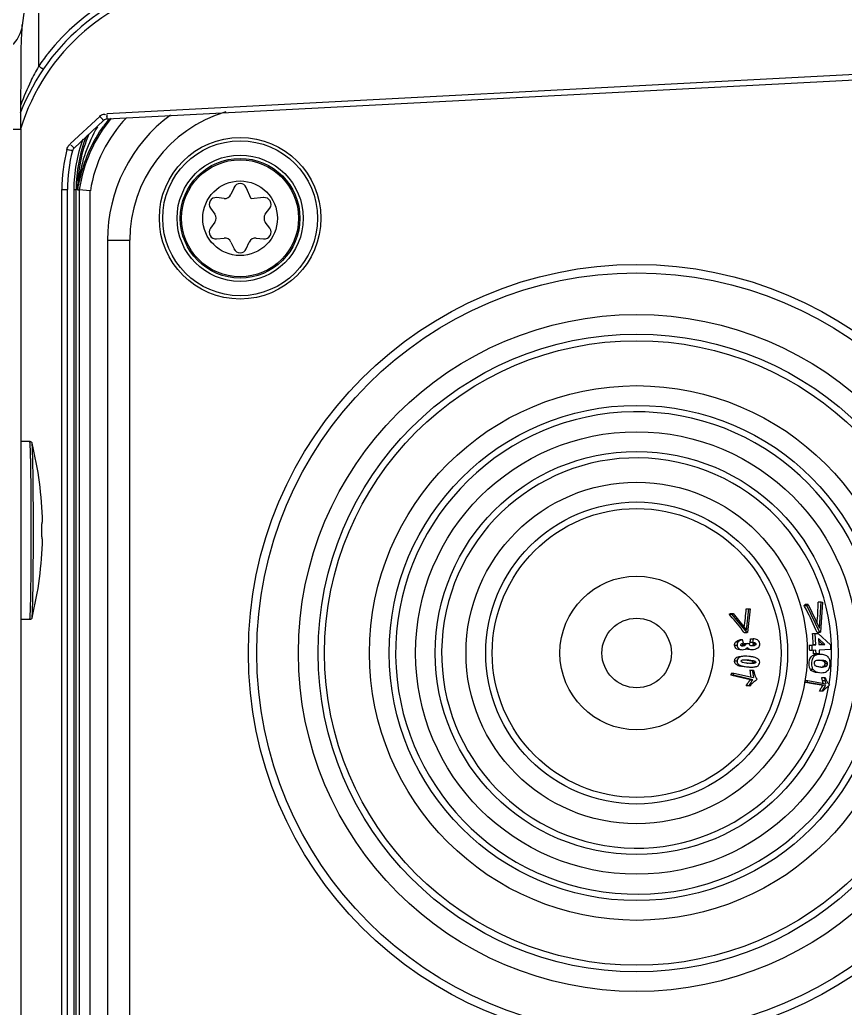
# Model space of a CAD drawing. Header units: millimetres. Extents: x 10297564 to 11610295, y -9287743 to -8409454.
# Drawn here: x 10500846 to 10502333, y -9076903 to -9075123 of the extents above; entities that cross this region are included whole.
import ezdxf

# ---------------------------------------------------------------- set-up
doc = ezdxf.new("R2010")
doc.units = ezdxf.units.MM
doc.header["$LTSCALE"] = 100
doc.layers.add('-0', color=7, linetype='Continuous')

# ---------------------------------------------------------------- blocks, each defined once
blk = doc.blocks.new('인버터 외형도')
at = {"layer": '-0', "linetype": 'Continuous'}
for p, q in [((98805.1, 54738.2), (98805.1, 55339.1)), ((98787.8, 54834), (98782.7, 54793.2)), ((98896.9, 54674.3), (99997, 54732)), ((98897.5, 54666.8), (99997.5, 54724.5)), ((98847.6, 54633.1), (98887.5, 54670.3)), ((98852.8, 54627.6), (98892.7, 54664.8)), ((98329.9, 54652.9), (98780.8, 54652.9)), ((98780.8, 54652.9), (98780.8, 52335.9)), ((98836.2, 54571.5), (98843.9, 54571.5)), ((98836.2, 52823.7), (98836.2, 54571.5)), ((98843.9, 52823.7), (98843.9, 54571.5)), ((98852.6, 54571.5), (98855.6, 54571.5)), ((98852.6, 54571.5), (98852.6, 52823.7)), ((98857.6, 54571.6), (98855.6, 54571.6)), ((98855.6, 52823.6), (98855.6, 54571.6)), ((98857.6, 54571.5), (98857.6, 54571.7)), ((98857.6, 54571.2), (98857.6, 54571.5)), ((98857.6, 54571.2), (98859.7, 54571.2)), ((98859.7, 54571.2), (98859.7, 52824)), ((98874.7, 54570), (98859.7, 54571.1)), ((98874.7, 52825.2), (98874.7, 54570)), ((99068.9, 54574.3), (99064.7, 54564.9)), ((99092.2, 54558.9), (99085.4, 54574.3)), ((99055.5, 54559.6), (99045.4, 54560.7)), ((99108.9, 54560.7), (99092.2, 54558.9)), ((99037.1, 54546.4), (99043.1, 54538.1)), ((99111.1, 54538.1), (99117.2, 54546.4)), ((99043.1, 54527.5), (99037.1, 54519.2)), ((99117.2, 54519.2), (99111.1, 54527.5)), ((98897.9, 54503.1), (98928, 54503.1)), ((98897.9, 54503.1), (98897.9, 52892)), ((98928, 52892), (98928, 54503.1)), ((99045.4, 54504.9), (99055.5, 54506)), ((99064.7, 54500.7), (99068.9, 54491.3)), ((99085.4, 54491.3), (99089.5, 54500.7)), ((99098.8, 54506), (99108.9, 54504.9)), ((98780.8, 54231.8), (98792.9, 54231.8)), ((98810.2, 54122.7), (98809.8, 54122.7)), ((98809.8, 54100.1), (98810.2, 54100.1)), ((99760.7, 54005.5), (99766.2, 54005.5)), ((99761.3, 53976.8), (99764.5, 54005.5)), ((99766.2, 54005.5), (99762.7, 53973.6)), ((99838.9, 54010.2), (99840.5, 54011.3)), ((99838.9, 54010.2), (99842.7, 54010.2)), ((99844.4, 54011.3), (99840.5, 54011.3)), ((99842.7, 54010.2), (99844.4, 54011.3)), ((99860.4, 53973.7), (99842.7, 54010.2)), ((99844.4, 54011.3), (99859.7, 53979.3)), ((99858.2, 54014.8), (99862, 54014.8)), ((99859.7, 53979.3), (99862, 54014.8)), ((99864, 54014.4), (99861.3, 53973.9)), ((99862, 54014.8), (99864, 54014.4)), ((98792.9, 53991), (98780.8, 53991)), ((99737.8, 53998.3), (99739.4, 53999.2)), ((99737.8, 53998.3), (99741.6, 53998.3)), ((99739.4, 53999.2), (99743.2, 53999.2)), ((99741.6, 53998.3), (99743.2, 53999.2)), ((99761.9, 53973.4), (99741.6, 53998.3)), ((99743.2, 53999.2), (99761.3, 53976.8)), ((99758.2, 53973.4), (99757.7, 53974)), ((99758.2, 53973.4), (99761.9, 53973.4)), ((99762.7, 53973.6), (99761.9, 53973.4)), ((99766.8, 53965.1), (99770.2, 53965.1)), ((99770.2, 53965.1), (99769.5, 53960.2)), ((99850.3, 53972.2), (99853.9, 53972.2)), ((99853.9, 53972.2), (99858.1, 53972.4)), ((99854.7, 53956.9), (99853.9, 53972.2)), ((99860.4, 53973.7), (99856.5, 53973.7)), ((99858.1, 53972.4), (99874.5, 53957)), ((99858.4, 53965.7), (99858.9, 53957.2)), ((99867.1, 53957.6), (99858.4, 53965.7)), ((99861.3, 53973.9), (99860.4, 53973.7)), ((99745.1, 53956.3), (99748.4, 53956.3)), ((99746.7, 53961), (99750.1, 53961)), ((99755.6, 53963.6), (99752.2, 53963.6)), ((99755.5, 53956.1), (99758.9, 53956.1)), ((99757.3, 53959.2), (99755.6, 53963.6)), ((99756.2, 53958.3), (99758.2, 53958.6)), ((99756.2, 53958.3), (99759.6, 53958.3)), ((99756.4, 53957.7), (99759.7, 53957.7)), ((99756.4, 53957.3), (99756.4, 53957.7)), ((99758.2, 53958.6), (99760.2, 53958.8)), ((99759.6, 53958.3), (99765.6, 53959)), ((99760.2, 53958.8), (99762.2, 53959)), ((99765.6, 53959), (99765.2, 53959)), ((99769.5, 53960.2), (99766.2, 53960.2)), ((99766.7, 53960.1), (99766.2, 53960.2)), ((99769.6, 53959.6), (99772.9, 53959.6)), ((99770, 53959.3), (99769.6, 53959.6)), ((99770.6, 53958.1), (99774, 53958.1)), ((99846.3, 53956.7), (99851.3, 53956.9)), ((99846.3, 53956.7), (99849.7, 53956.7)), ((99849.7, 53956.7), (99854.7, 53956.9)), ((99850, 53949.3), (99849.7, 53956.7)), ((99851.3, 53956.9), (99851.2, 53958.4)), ((99854.7, 53956.9), (99851.3, 53956.9)), ((99858.9, 53957.2), (99867.1, 53957.6)), ((99874.8, 53950.6), (99859.3, 53949.8)), ((99874.5, 53957), (99874.8, 53950.6)), ((99850, 53949.3), (99846.6, 53949.3)), ((99855, 53949.6), (99850, 53949.3)), ((99855.3, 53944.9), (99851.7, 53944.9)), ((99855.3, 53944.9), (99855, 53949.6)), ((99859.5, 53945.1), (99855.3, 53944.9)), ((99859.3, 53949.8), (99859.5, 53945.1)), ((99862.4, 53944), (99860.8, 53944)), ((99745.1, 53935.3), (99748.4, 53935.3)), ((99749.7, 53929.1), (99753.1, 53929.1)), ((99770.3, 53933.4), (99773.7, 53933.4)), ((99868, 53935.2), (99864.6, 53935.2)), ((99866.2, 53928.8), (99869.6, 53928.8)), ((99869.9, 53933.5), (99866.5, 53933.5)), ((99870.3, 53931.1), (99866.9, 53931.1)), ((99743.7, 53915.8), (99740.3, 53915.8)), ((99743.5, 53915.1), (99740.3, 53915.8)), ((99741, 53918.8), (99740.6, 53917.2)), ((99741, 53918.8), (99744.3, 53918.8)), ((99749, 53913.8), (99743.5, 53915.1)), ((99743.7, 53915.8), (99744.3, 53918.8)), ((99769.8, 53909.9), (99743.7, 53915.8)), ((99744.3, 53918.8), (99770.5, 53912.9)), ((99766.4, 53909.9), (99749, 53913.8)), ((99765.8, 53922.9), (99769.4, 53922.9)), ((99769.4, 53922.9), (99770.6, 53922.6)), ((99775.1, 53911.1), (99774.8, 53909.7)), ((99851.1, 53923.6), (99847.7, 53923.6)), ((99863, 53912.8), (99866.5, 53912.8)), ((99866.5, 53912.8), (99867.7, 53912.6)), ((99764.5, 53901.4), (99760.9, 53901.4)), ((99765.7, 53901.1), (99764.5, 53901.4)), ((99766.4, 53909.9), (99769.8, 53909.9)), ((99843.5, 53906), (99840.1, 53906)), ((99840.6, 53908.6), (99843.9, 53908.6)), ((99848.3, 53904.7), (99843.4, 53905.5)), ((99843.5, 53906), (99843.9, 53908.6)), ((99867.9, 53901.9), (99843.5, 53906)), ((99843.9, 53908.6), (99868.4, 53904.4)), ((99864.6, 53901.9), (99848.3, 53904.7)), ((99867.2, 53908.4), (99863.8, 53908.4)), ((99873.1, 53903), (99872.9, 53901.9)), ((99863.3, 53894.6), (99859.9, 53894.6)), ((99864.6, 53894.4), (99863.3, 53894.6))]:
    blk.add_line(p, q, dxfattribs=at)
for points in [[(99755.5, 53956.1), (99755.8, 53956.4), (99756.1, 53956.7), (99756.3, 53957), (99756.4, 53957.3)], [(99756.4, 53957.7), (99756.4, 53957.9), (99756.3, 53958.1), (99756.2, 53958.3)], [(99770.6, 53958.1), (99770.5, 53958.6), (99770.3, 53959), (99770, 53959.3)], [(99740.3, 53915.8), (99740.4, 53916.2), (99740.5, 53916.7), (99740.6, 53917.2)], [(99840.1, 53906), (99840.2, 53906.5), (99840.2, 53906.9), (99840.4, 53907.7)], [(99840.4, 53907.7), (99840.5, 53908.2), (99840.6, 53908.6)]]:
    blk.add_lwpolyline(points, dxfattribs=at)
for centre, radius in [((99077.1, 54532.8), 109.1), ((99077.1, 54532.8), 104.6), ((99077.1, 54532.8), 85.2), ((99077.1, 54532.8), 80.8), ((99077.1, 54532.8), 79), ((99077.1, 54532.8), 50.4), ((99612.8, 53945.9), 524.5), ((99612.8, 53945.9), 513.2), ((99612.8, 53945.9), 457), ((99612.8, 53945.9), 430.4), ((99612.8, 53945.9), 421.6), ((99612.8, 53945.9), 360.9), ((99612.8, 53945.9), 334.3), ((99612.8, 53945.9), 298.7), ((99612.8, 53945.9), 272.1), ((99612.8, 53945.9), 230.5), ((99612.8, 53945.9), 203.9), ((99612.8, 53945.9), 195.1), ((99612.8, 53945.9), 103.7), ((99612.8, 53945.9), 46.9)]:
    blk.add_circle(centre, radius, dxfattribs=at)
for centre, radius, start, end in [((99050.2, 54571.5), 296.5, 98, 141.6841), ((99050, 54571.5), 288.9, 98, 159.1176), ((99049.9, 54571.5), 281.4, 98.0003, 163.1779), ((99050.3, 54571.4), 296.6, 141.685, 145.7895), ((99067.1, 54585.5), 303.3, 149.77, 149.9121), ((99071.6, 54583), 308.4, 149.9229, 154.0702), ((99081.7, 54578.1), 319.6, 154.0835, 160.2743), ((99060.9, 54679.1), 164, 182.1922, 182.9745), ((99108.6, 54503.1), 210.7, 126.6287, 180), ((99108.6, 54503.1), 180.6, 106.3709, 180), ((99055.7, 54541.6), 198.2, 140.4169, 171.4351), ((99055.7, 54541.6), 183.1, 136.1552, 171.0897), ((99056.7, 54540.7), 201.1, 141.6144, 144.7591), ((98897.9, 54659.3), 7.52, 93, 133), ((99056.3, 54541), 200.6, 141.1055, 141.6134), ((99050, 54571.5), 192.5, 157.104, 179.9441), ((99055.7, 54555.6), 198.7, 149.602, 171.6527), ((99012.4, 54781.4), 221.7, 222.3959, 222.974), ((99050, 54571.5), 197.5, 159.796, 180), ((99050, 54571.5), 194.5, 158.2048, 180), ((99050.1, 54571.5), 213.9, 165.3083, 180.0032), ((99050, 54571.5), 206.2, 165.2433, 180), ((98857.9, 54622.1), 7.52, 133, 165.2433), ((99067.1, 54537.2), 212.2, 165.2088, 167.211), ((99237.5, 54528.4), 382.5, 171.5732, 171.721), ((99069.3, 54536.7), 214.4, 167.2068, 167.4404), ((99077.1, 54570.6), 9.03, 23.794, 156.206), ((99056.5, 54568.5), 9.03, 263.794, 336.206), ((99044.4, 54551.7), 9.03, 83.794, 216.206), ((99109.9, 54551.7), 9.03, 323.794, 96.206), ((99035.8, 54532.8), 9.03, 323.794, 36.206), ((99118.4, 54532.8), 9.03, 143.794, 216.206), ((99044.4, 54513.9), 9.03, 143.794, 276.206), ((99109.9, 54513.9), 9.03, 263.794, 36.206), ((99056.5, 54497), 9.03, 23.794, 96.206), ((99097.8, 54497), 9.03, 83.794, 156.206), ((99077.1, 54495), 9.03, 203.794, 336.206), ((99612.8, 53945.9), 325.6, 3.7449, 351.9141), ((98319.8, 54111.2), 490.6, 1.3406, 13.9193), ((99612.8, 53945.9), 263.4, 350.7491, 350.4032), ((91925.9, 54111.5), 6869.1, 359.90485, 0.09357), ((92060.2, 54111.5), 6737.7, 359.90302, 0.09541), ((98319.8, 54111.6), 490.6, 346.0791, 358.6578), ((99409.3, 53779.5), 487.6, 28.0578, 28.2376), ((99396.8, 53773), 501.7, 24.019, 28.0383), ((99477.8, 53765.8), 348.8, 41.3365, 41.8001), ((99457.8, 53748.7), 375.1, 36.9274, 41.2859), ((99381.7, 53766.1), 518.2, 23.6175, 24.037), ((99426.3, 53936.1), 425.6, 3.0057, 4.8675), ((99756.9, 53957.5), 6.81, 306.7039, 318.6966), ((99756.5, 53957.9), 7.36, 318.6423, 323.2112), ((99393.6, 54009.5), 375.8, 352.4581, 352.7137), ((100804.2, 54974.4), 1385, 226.9451, 227.1009), ((99506.6, 53577.9), 521.3, 46.7512, 47.1091), ((99761.7, 53897.6), 43.7, 78.4546, 80.5466), ((99857.2, 53921.8), 22.2, 89.9784, 92.6915), ((99772.4, 54041.7), 110.1, 264.6037, 265.2369), ((99859.5, 53911.3), 25.1, 89.9572, 91.6507), ((99864, 53971.4), 44.6, 266.8114, 268.8992), ((99863.8, 53958.5), 31.6, 268.9564, 269.9824), ((99858.7, 53931.1), 15.3, 342.1613, 345.9646), ((99858.4, 53929.1), 92.8, 183.7954, 184.2297), ((99848.6, 53928.3), 83, 184.2011, 186.2247), ((99834.1, 53926.7), 68.4, 186.2065, 189.0098), ((99823.3, 53925), 57.5, 189.0318, 191.3403), ((99845.9, 53940.4), 77.3, 193.3142, 195.6204), ((99779.4, 53898.4), 84.8, 9.3957, 9.7857), ((99799.9, 53876.3), 42.1, 134.9423, 137.395), ((99879.5, 53888.5), 14.9, 116.2608, 121.8463), ((99919.6, 53866.8), 62.7, 153.3281, 153.6983), ((99921.1, 53847.2), 73.6, 138.2038, 140.1122)]:
    blk.add_arc(centre, radius, start, end, dxfattribs=at)
for centre, major_axis, ratio, start_param, end_param in [((98409.6, 54687.3), (1312.6, -808.9), 0.399731, 0.172679, 0.209926), ((98493, 54387.4), (1334.8, -526.4), 0.544385, 0.162713, 0.198638), ((98778.1, 53902.1), (1068.1, 56.1), 0.623999, -0.013205, -0.002202), ((98760.2, 53901.1), (1091, 57.3), 0.623999, 6.263368, 6.270257)]:
    blk.add_ellipse(centre, major_axis=major_axis, ratio=ratio, start_param=start_param, end_param=end_param, dxfattribs=at)
for points, knots in [([(98782.7, 54793.2), (98781.4, 54782.8), (98770.6, 54762.1), (98748.6, 54754.1), (98738, 54754.1)], [0, 0, 0, 0, 0.498443, 1, 1, 1, 1]), ([(98780.8, 54652.9), (98780.8, 54669.9), (98780.8, 54699.9), (98781.9, 54749.8), (98780.9, 54764.1), (98783.2, 54797.4), (98782.7, 54793.2)], [0, 0, 0, 0, 0.364658, 0.682445, 0.91135, 1, 1, 1, 1]), ([(98805.1, 54738.2), (98806.5, 54737.2), (98807.3, 54736.6), (98810.8, 54734.2), (98809.8, 54734.9), (98809.5, 54735)], [0, 0, 0, 0, 0.69905, 0.876825, 1, 1, 1, 1]), ([(98892.5, 54673.4), (98892.8, 54673.4), (98893.3, 54673.4), (98893.9, 54673.2), (98894.2, 54673.1)], [0, 0, 0, 0, 0.477417, 1, 1, 1, 1]), ([(98894.2, 54673.1), (98894.4, 54673), (98894.8, 54672.8), (98895.2, 54672.5), (98895.4, 54672.4)], [0, 0, 0, 0, 0.473168, 1, 1, 1, 1]), ([(98887.5, 54670.3), (98888.7, 54669), (98889.4, 54668.3), (98892.4, 54665.1), (98891.6, 54666), (98891.4, 54666.2)], [0, 0, 0, 0, 0.698543, 0.878921, 1, 1, 1, 1]), ([(98897.5, 54666.8), (98897.2, 54666.8), (98897.7, 54668.9), (98897.2, 54669.6), (98897.2, 54670.6)], [0, 0, 0, 0, 0.250678, 1, 1, 1, 1]), ([(98846, 54631.4), (98846.2, 54631.6), (98846.8, 54632), (98847.4, 54632.4), (98847.8, 54632.5)], [0, 0, 0, 0, 0.487866, 1, 1, 1, 1]), ([(98843.3, 54625.9), (98845, 54625.5), (98846, 54625.2), (98850.3, 54624.1), (98849.1, 54624.4), (98848.8, 54624.5)], [0, 0, 0, 0, 0.698527, 0.879285, 1, 1, 1, 1]), ([(98852.8, 54627.6), (98852.6, 54627.4), (98851.7, 54629.3), (98850.8, 54629.6), (98850.2, 54630.3)], [0, 0, 0, 0, 0.252009, 1, 1, 1, 1]), ([(98857.6, 54571.7), (98857.7, 54572.6), (98857.9, 54576.6), (98858.5, 54580.5), (98858.9, 54583.5)], [0, 0, 0, 0, 0.232778, 1, 1, 1, 1]), ([(98857.6, 54571.3), (98857.8, 54572.1), (98858.5, 54576.2), (98859.3, 54580.2), (98860, 54583.4)], [0, 0, 0, 0, 0.215467, 1, 1, 1, 1]), ([(98860, 54583.4), (98860, 54583.6), (98859.7, 54584), (98859.3, 54584.3), (98859.1, 54584.5)], [0, 0, 0, 0, 0.383137, 1, 1, 1, 1]), ([(98792.9, 54231.8), (98793.5, 54231.8), (98794.6, 54231.4), (98795.6, 54230.3), (98795.9, 54229.6), (98796, 54229.2)], [0, 0, 0, 0, 0.44044, 0.743308, 1, 1, 1, 1]), ([(98795, 54122.7), (98795, 54130), (98794.9, 54144.2), (98794.8, 54164.6), (98794.6, 54183.2), (98794.4, 54197.4), (98794.2, 54207.3), (98794, 54213.5), (98793.9, 54218.9), (98793.7, 54223.4), (98793.5, 54226.9), (98793.3, 54229.2), (98793.2, 54230.6), (98793.1, 54231.2), (98793, 54231.6), (98793, 54231.8), (98792.9, 54231.8)], [0, 0, 0, 0, 0.199768, 0.38923, 0.561953, 0.712072, 0.777028, 0.834493, 0.883978, 0.925065, 0.95741, 0.980743, 0.988975, 0.994898, 0.998527, 1, 1, 1, 1]), ([(98797.9, 54122.7), (98797.8, 54136), (98797.8, 54155.2), (98797.5, 54179.6), (98797.3, 54195.1), (98797, 54208.1), (98796.7, 54218.1), (98796.5, 54224.4), (98796.2, 54227.8), (98796.1, 54228.8), (98796, 54229.2)], [0, 0, 0, 0, 0.373091, 0.540335, 0.687708, 0.810682, 0.905483, 0.969214, 0.988795, 1, 1, 1, 1]), ([(98809.8, 54100.1), (98809.7, 54100.1), (98809.7, 54100.6), (98809.5, 54101.1), (98809.5, 54102.2), (98809.4, 54103.5), (98809.3, 54105.2), (98809.3, 54107.9), (98809.3, 54111.4), (98809.3, 54114.9), (98809.3, 54117.6), (98809.4, 54119.3), (98809.5, 54120.7), (98809.5, 54121.8), (98809.7, 54122.3), (98809.7, 54122.7), (98809.8, 54122.7)], [0, 0, 0, 0, 0.010483, 0.039103, 0.085264, 0.14729, 0.222848, 0.309074, 0.499983, 0.690892, 0.777123, 0.852693, 0.91473, 0.960897, 0.989519, 1, 1, 1, 1]), ([(98792.9, 53991), (98793, 53991), (98793, 53991.3), (98793.1, 53991.6), (98793.2, 53992.3), (98793.3, 53993.6), (98793.5, 53995.9), (98793.7, 53999.4), (98793.9, 54003.9), (98794, 54009.3), (98794.2, 54015.6), (98794.4, 54025.5), (98794.6, 54039.6), (98794.8, 54058.2), (98794.9, 54078.7), (98795, 54092.8), (98795, 54100.1)], [0, 0, 0, 0, 0.001473, 0.005102, 0.011025, 0.019257, 0.04259, 0.074935, 0.116021, 0.165506, 0.222971, 0.287927, 0.438047, 0.61077, 0.800232, 1, 1, 1, 1]), ([(98796, 53993.6), (98796.1, 53994), (98796.2, 53995.1), (98796.5, 53998.4), (98796.7, 54004.7), (98797, 54014.7), (98797.3, 54027.7), (98797.5, 54043.2), (98797.8, 54067.7), (98797.8, 54086.8), (98797.9, 54100.1)], [0, 0, 0, 0, 0.011205, 0.030785, 0.094515, 0.189316, 0.31229, 0.459663, 0.626908, 1, 1, 1, 1]), ([(98796, 53993.6), (98795.9, 53993.2), (98795.6, 53992.5), (98794.6, 53991.4), (98793.5, 53991), (98792.9, 53991)], [0, 0, 0, 0, 0.256964, 0.559624, 1, 1, 1, 1]), ([(99752, 53950.4), (99750.5, 53950.4), (99747, 53950.9), (99745.2, 53954.5), (99745.1, 53956.3)], [0, 0, 0, 0, 0.43847, 1, 1, 1, 1]), ([(99748.4, 53956.3), (99748.6, 53954.6), (99750.1, 53951.1), (99753.7, 53950.4), (99755.4, 53950.4)], [0, 0, 0, 0, 0.499851, 1, 1, 1, 1]), ([(99750.1, 53961), (99749.9, 53960.9), (99749.6, 53960.6), (99749.4, 53960.2), (99749.3, 53960)], [0, 0, 0, 0, 0.504484, 1, 1, 1, 1]), ([(99753.5, 53956.9), (99753.5, 53957.1), (99753.6, 53957.5), (99753.9, 53957.9), (99754, 53958)], [0, 0, 0, 0, 0.484683, 1, 1, 1, 1]), ([(99753.6, 53956.5), (99753.6, 53956.5), (99753.6, 53956.7), (99753.5, 53956.8), (99753.5, 53956.9)], [0, 0, 0, 0, 0.489679, 1, 1, 1, 1]), ([(99754.4, 53955.6), (99754.2, 53955.7), (99753.9, 53956), (99753.7, 53956.3), (99753.6, 53956.5)], [0, 0, 0, 0, 0.523693, 1, 1, 1, 1]), ([(99754, 53958), (99754.1, 53958.1), (99754.2, 53958.2), (99754.3, 53958.2), (99754.3, 53958.3)], [0, 0, 0, 0, 0.484215, 1, 1, 1, 1]), ([(99754.3, 53958.3), (99754.6, 53958.5), (99755.3, 53958.8), (99756.1, 53959), (99756.5, 53959.1)], [0, 0, 0, 0, 0.42263, 1, 1, 1, 1]), ([(99755.2, 53955.4), (99755.1, 53955.4), (99754.8, 53955.5), (99754.5, 53955.6), (99754.4, 53955.6)], [0, 0, 0, 0, 0.518214, 1, 1, 1, 1]), ([(99754.5, 53955.6), (99754.6, 53955.6), (99755, 53955.8), (99755.4, 53956), (99755.5, 53956.1)], [0, 0, 0, 0, 0.491661, 1, 1, 1, 1]), ([(99756.1, 53955.3), (99756, 53955.3), (99755.7, 53955.3), (99755.4, 53955.4), (99755.2, 53955.4)], [0, 0, 0, 0, 0.509676, 1, 1, 1, 1]), ([(99756.5, 53959.1), (99756.6, 53959.1), (99756.9, 53959.2), (99757.2, 53959.2), (99757.3, 53959.2)], [0, 0, 0, 0, 0.483405, 1, 1, 1, 1]), ([(99759.2, 53956.4), (99759.2, 53956.4), (99759.1, 53956.3), (99758.9, 53956.2), (99758.9, 53956.1)], [0, 0, 0, 0, 0.483022, 1, 1, 1, 1]), ([(99759.7, 53957.7), (99759.8, 53957.5), (99759.7, 53957), (99759.4, 53956.6), (99759.2, 53956.4)], [0, 0, 0, 0, 0.482795, 1, 1, 1, 1]), ([(99759.2, 53951.1), (99759.5, 53951.2), (99760.1, 53951.5), (99760.7, 53951.8), (99761, 53952)], [0, 0, 0, 0, 0.509156, 1, 1, 1, 1]), ([(99759.6, 53958.3), (99759.6, 53958.2), (99759.7, 53958), (99759.7, 53957.8), (99759.7, 53957.7)], [0, 0, 0, 0, 0.576105, 1, 1, 1, 1]), ([(99762.2, 53950.9), (99761.9, 53951), (99761.3, 53951.2), (99760.7, 53951.5), (99760.4, 53951.7)], [0, 0, 0, 0, 0.488045, 1, 1, 1, 1]), ([(99762.4, 53953.5), (99763.2, 53952), (99765.6, 53950.7), (99767.9, 53950.6), (99768.5, 53950.6)], [0, 0, 0, 0, 0.706629, 1, 1, 1, 1]), ([(99765.2, 53957.5), (99765.2, 53957.6), (99765.2, 53958), (99765.3, 53958.4), (99765.4, 53958.6)], [0, 0, 0, 0, 0.431615, 1, 1, 1, 1]), ([(99765.3, 53956.9), (99765.3, 53957), (99765.2, 53957.2), (99765.2, 53957.4), (99765.2, 53957.5)], [0, 0, 0, 0, 0.491368, 1, 1, 1, 1]), ([(99766.5, 53955.9), (99766.2, 53956), (99765.7, 53956.3), (99765.4, 53956.7), (99765.3, 53956.9)], [0, 0, 0, 0, 0.534446, 1, 1, 1, 1]), ([(99765.4, 53958.6), (99765.4, 53958.7), (99765.5, 53958.8), (99765.5, 53959), (99765.6, 53959)], [0, 0, 0, 0, 0.484315, 1, 1, 1, 1]), ([(99767.5, 53955.6), (99767.3, 53955.6), (99766.9, 53955.7), (99766.6, 53955.8), (99766.5, 53955.9)], [0, 0, 0, 0, 0.520835, 1, 1, 1, 1]), ([(99768.8, 53955.5), (99768.6, 53955.5), (99768.1, 53955.5), (99767.7, 53955.5), (99767.5, 53955.6)], [0, 0, 0, 0, 0.523948, 1, 1, 1, 1]), ([(99769.6, 53959.6), (99769.5, 53959.6), (99769.2, 53959.7), (99769, 53959.8), (99768.8, 53959.9)], [0, 0, 0, 0, 0.506326, 1, 1, 1, 1]), ([(99774, 53958.1), (99774, 53957.8), (99773.2, 53955.7), (99770.5, 53955.5), (99768.8, 53955.5)], [0, 0, 0, 0, 0.170875, 1, 1, 1, 1]), ([(99769, 53956.1), (99769.3, 53956.2), (99769.7, 53956.4), (99770, 53956.7), (99770.2, 53956.9)], [0, 0, 0, 0, 0.493663, 1, 1, 1, 1]), ([(99769.5, 53960.2), (99769.9, 53960.2), (99771.1, 53960.1), (99772.3, 53959.9), (99772.9, 53959.6)], [0, 0, 0, 0, 0.328041, 1, 1, 1, 1]), ([(99770.2, 53956.9), (99770.3, 53957), (99770.5, 53957.3), (99770.6, 53957.5), (99770.6, 53957.7)], [0, 0, 0, 0, 0.494215, 1, 1, 1, 1]), ([(99770.6, 53957.7), (99770.6, 53957.8), (99770.6, 53957.9), (99770.6, 53958), (99770.6, 53958.1)], [0, 0, 0, 0, 0.484214, 1, 1, 1, 1]), ([(99772.9, 53951.2), (99775.2, 53951.9), (99780, 53954.5), (99779.3, 53960.3), (99777.9, 53962.1)], [0, 0, 0, 0, 0.51672, 1, 1, 1, 1]), ([(99772.9, 53959.6), (99773.2, 53959.4), (99773.7, 53959), (99774, 53958.4), (99774, 53958.1)], [0, 0, 0, 0, 0.529398, 1, 1, 1, 1]), ([(99745.1, 53935.3), (99745.2, 53936.7), (99746.3, 53939.4), (99750.7, 53941.3), (99754, 53941.5), (99756.1, 53941.5)], [0, 0, 0, 0, 0.307353, 0.549353, 1, 1, 1, 1]), ([(99759.5, 53941.5), (99756.7, 53941.5), (99751.5, 53941.7), (99748.6, 53937.1), (99748.4, 53935.3)], [0, 0, 0, 0, 0.608496, 1, 1, 1, 1]), ([(99775.2, 53927.9), (99777.4, 53928.7), (99781, 53933.8), (99776.9, 53938.1), (99774.8, 53939.1)], [0, 0, 0, 0, 0.497742, 1, 1, 1, 1]), ([(99847.7, 53923.6), (99845.2, 53927.2), (99845.1, 53934.5), (99848.7, 53941.9), (99852.3, 53943.4), (99853.8, 53943.7)], [0, 0, 0, 0, 0.544518, 0.797649, 1, 1, 1, 1]), ([(99853.2, 53941.9), (99849.4, 53938.8), (99848, 53930.8), (99850.3, 53924.8), (99851.1, 53923.6)], [0, 0, 0, 0, 0.767595, 1, 1, 1, 1]), ([(99853.8, 53943.7), (99854.2, 53943.8), (99855, 53943.9), (99855.8, 53944), (99856.2, 53944)], [0, 0, 0, 0, 0.50137, 1, 1, 1, 1]), ([(99749.7, 53929.1), (99748.6, 53929.5), (99746, 53930.8), (99745, 53933.8), (99745.1, 53935.3)], [0, 0, 0, 0, 0.437262, 1, 1, 1, 1]), ([(99748.4, 53935.3), (99748.3, 53933.9), (99749.3, 53930.9), (99751.9, 53929.6), (99753.1, 53929.1)], [0, 0, 0, 0, 0.514164, 1, 1, 1, 1]), ([(99753.1, 53929.1), (99753.8, 53928.8), (99757, 53927.8), (99760.4, 53927.4), (99763, 53927.2)], [0, 0, 0, 0, 0.224284, 1, 1, 1, 1]), ([(99753.8, 53935), (99753.9, 53935.4), (99754.4, 53936.1), (99755.2, 53936.4), (99755.6, 53936.5)], [0, 0, 0, 0, 0.414514, 1, 1, 1, 1]), ([(99756.4, 53933), (99756, 53933.1), (99754.9, 53933.4), (99753.8, 53934.3), (99753.8, 53935)], [0, 0, 0, 0, 0.371664, 1, 1, 1, 1]), ([(99755.6, 53936.5), (99755.7, 53936.5), (99755.9, 53936.5), (99756, 53936.5), (99756.1, 53936.6)], [0, 0, 0, 0, 0.487203, 1, 1, 1, 1]), ([(99762.1, 53932.1), (99761.4, 53932.2), (99759.5, 53932.4), (99757.6, 53932.6), (99756.4, 53933)], [0, 0, 0, 0, 0.320333, 1, 1, 1, 1]), ([(99758.7, 53936.7), (99762.6, 53936.7), (99766.6, 53936.7), (99773.8, 53934.8), (99773.7, 53933.4)], [0, 0, 0, 0, 0.748636, 1, 1, 1, 1]), ([(99770.3, 53933.4), (99770.3, 53932.6), (99768.6, 53931.9), (99767.4, 53931.8), (99766.9, 53931.8)], [0, 0, 0, 0, 0.616982, 1, 1, 1, 1]), ([(99768.8, 53931.7), (99768.6, 53931.7), (99768.1, 53931.7), (99767.6, 53931.7), (99767.4, 53931.7)], [0, 0, 0, 0, 0.47067, 1, 1, 1, 1]), ([(99767.9, 53926.9), (99768.6, 53926.9), (99771.1, 53927), (99773.6, 53927.3), (99775.2, 53927.9)], [0, 0, 0, 0, 0.299534, 1, 1, 1, 1]), ([(99773.7, 53933.4), (99773.7, 53933.2), (99772.7, 53931.4), (99770.3, 53931.7), (99768.8, 53931.7)], [0, 0, 0, 0, 0.143864, 1, 1, 1, 1]), ([(99853, 53932.2), (99853, 53933.2), (99854, 53936), (99857.1, 53936.4), (99858.7, 53936.4)], [0, 0, 0, 0, 0.381101, 1, 1, 1, 1]), ([(99856.7, 53927.5), (99856.4, 53927.6), (99855.9, 53927.8), (99855.4, 53928), (99855.2, 53928.1)], [0, 0, 0, 0, 0.539649, 1, 1, 1, 1]), ([(99859.5, 53936.4), (99860.3, 53936.4), (99863.2, 53936.3), (99866.2, 53936.1), (99868, 53935.2)], [0, 0, 0, 0, 0.297846, 1, 1, 1, 1]), ([(99862.3, 53919.3), (99864.7, 53919.3), (99869.7, 53920), (99872.6, 53924.3), (99873.3, 53926.4)], [0, 0, 0, 0, 0.528646, 1, 1, 1, 1]), ([(99862.8, 53935.8), (99863.1, 53935.7), (99863.7, 53935.6), (99864.3, 53935.4), (99864.6, 53935.2)], [0, 0, 0, 0, 0.496594, 1, 1, 1, 1]), ([(99866.9, 53931.1), (99866.9, 53930.7), (99866.7, 53929.9), (99866.4, 53929.2), (99866.2, 53928.8)], [0, 0, 0, 0, 0.515511, 1, 1, 1, 1]), ([(99866.5, 53933.5), (99866.7, 53933.1), (99866.9, 53932.4), (99866.9, 53931.5), (99866.9, 53931.1)], [0, 0, 0, 0, 0.485736, 1, 1, 1, 1]), ([(99870.3, 53931.1), (99870.2, 53930.7), (99870.1, 53929.9), (99869.8, 53929.2), (99869.6, 53928.8)], [0, 0, 0, 0, 0.518651, 1, 1, 1, 1]), ([(99869.9, 53933.5), (99870, 53933.1), (99870.2, 53932.4), (99870.3, 53931.5), (99870.3, 53931.1)], [0, 0, 0, 0, 0.485751, 1, 1, 1, 1]), ([(99774.1, 53912.6), (99773.8, 53913.1), (99772.7, 53915.3), (99771.9, 53917.7), (99771.4, 53919.6)], [0, 0, 0, 0, 0.20272, 1, 1, 1, 1]), ([(99775.1, 53911.1), (99774.9, 53911.3), (99774.6, 53911.8), (99774.2, 53912.4), (99774.1, 53912.6)], [0, 0, 0, 0, 0.469164, 1, 1, 1, 1]), ([(99858.8, 53919.3), (99855.8, 53919.3), (99851.4, 53919.9), (99848.3, 53922.7), (99847.7, 53923.6)], [0, 0, 0, 0, 0.726907, 1, 1, 1, 1]), ([(99851.1, 53923.6), (99851.6, 53922.9), (99854.6, 53920), (99859.1, 53919.3), (99862.3, 53919.3)], [0, 0, 0, 0, 0.216999, 1, 1, 1, 1]), ([(99866.5, 53912.8), (99866.5, 53912.3), (99866.7, 53910.8), (99867, 53909.3), (99867.2, 53908.4)], [0, 0, 0, 0, 0.327354, 1, 1, 1, 1]), ([(99769.8, 53909.9), (99769.4, 53909.4), (99767.3, 53906.8), (99765.7, 53903.8), (99764.5, 53901.4)], [0, 0, 0, 0, 0.196696, 1, 1, 1, 1]), ([(99770.2, 53906.1), (99770.5, 53906.4), (99771, 53907), (99771.6, 53907.5), (99771.9, 53907.7)], [0, 0, 0, 0, 0.517796, 1, 1, 1, 1]), ([(99867.9, 53901.9), (99867.6, 53901.5), (99865.8, 53899.3), (99864.5, 53896.9), (99863.5, 53895)], [0, 0, 0, 0, 0.206134, 1, 1, 1, 1]), ([(99864.2, 53907), (99864.1, 53907.2), (99864, 53907.7), (99864, 53908.2), (99864, 53908.4)], [0, 0, 0, 0, 0.489483, 1, 1, 1, 1]), ([(99864.8, 53905), (99864.7, 53905.4), (99864.5, 53906), (99864.3, 53906.7), (99864.2, 53907)], [0, 0, 0, 0, 0.494932, 1, 1, 1, 1]), ([(99867.2, 53908.4), (99867.3, 53908.1), (99867.6, 53906.8), (99868, 53905.5), (99868.4, 53904.4)], [0, 0, 0, 0, 0.183946, 1, 1, 1, 1]), ([(99868.1, 53898.2), (99868.3, 53898.4), (99868.6, 53898.8), (99869, 53899.1), (99869.2, 53899.3)], [0, 0, 0, 0, 0.523139, 1, 1, 1, 1]), ([(99871.7, 53904.7), (99870.9, 53905.7), (99870, 53907.4), (99869.2, 53909), (99869, 53909.5)], [0, 0, 0, 0, 0.701519, 1, 1, 1, 1]), ([(99873.1, 53903), (99872.9, 53903.3), (99872.4, 53903.8), (99871.9, 53904.4), (99871.7, 53904.7)], [0, 0, 0, 0, 0.473147, 1, 1, 1, 1])]:
    blk.add_open_spline(points, degree=3, knots=knots, dxfattribs=at)
for points in [[(98887.5, 54670.3), (98888.9, 54671.7), (98890.5, 54673.3), (98892.5, 54673.4)], [(98862, 54591.4), (98868.1, 54614.7), (98878.5, 54637.2), (98892.4, 54656.8)], [(98843.2, 54625.8), (98843.7, 54627.8), (98844.4, 54629.9), (98846, 54631.4)], [(99766.4, 53961.8), (99766.5, 53962.9), (99766.6, 53964), (99766.7, 53965.1)], [(99775.9, 53963.6), (99774.2, 53964.6), (99772.2, 53964.9), (99770.2, 53965.1)], [(99745.1, 53956.3), (99745, 53958), (99745.5, 53959.8), (99746.7, 53961)], [(99746.7, 53961), (99748.2, 53962.4), (99750.2, 53963.2), (99752.2, 53963.6)], [(99749.3, 53960), (99748.6, 53959), (99748.4, 53957.6), (99748.4, 53956.3)], [(99755.6, 53963.6), (99753.6, 53963.2), (99751.6, 53962.4), (99750.1, 53961)], [(99755.4, 53950.4), (99756.7, 53950.4), (99758, 53950.6), (99759.2, 53951.1)], [(99758.9, 53956.1), (99758.1, 53955.5), (99757.1, 53955.3), (99756.1, 53955.3)], [(99765.1, 53950.6), (99764.1, 53950.6), (99763.2, 53950.7), (99762.2, 53950.9)], [(99768.5, 53950.6), (99770, 53950.6), (99771.5, 53950.8), (99772.9, 53951.2)], [(99777.9, 53962.1), (99777.3, 53962.7), (99776.6, 53963.3), (99775.9, 53963.6)], [(99764.2, 53941.3), (99762.6, 53941.4), (99761.1, 53941.5), (99759.5, 53941.5)], [(99768.9, 53940.7), (99767.3, 53941), (99765.8, 53941.2), (99764.2, 53941.3)], [(99774.8, 53939.1), (99773.5, 53939.8), (99771.9, 53940.1), (99770.4, 53940.4)], [(99857.2, 53943.7), (99855.8, 53943.4), (99854.3, 53942.8), (99853.2, 53941.9)], [(99860.8, 53944), (99859.6, 53944), (99858.4, 53943.9), (99857.2, 53943.7)], [(99868.5, 53942.6), (99866.6, 53943.5), (99864.5, 53943.8), (99862.4, 53944)], [(99872.1, 53939.6), (99871.2, 53940.9), (99869.9, 53941.9), (99868.5, 53942.6)], [(99873.9, 53935.4), (99873.6, 53936.9), (99873, 53938.4), (99872.1, 53939.6)], [(99749.7, 53929.1), (99750.7, 53928.7), (99751.7, 53928.4), (99752.8, 53928.2)], [(99759.5, 53927.2), (99757.3, 53927.3), (99755, 53927.7), (99752.8, 53928.2)], [(99756.1, 53936.6), (99757, 53936.7), (99757.8, 53936.7), (99758.7, 53936.7)], [(99762, 53936.3), (99764.2, 53936.1), (99766.3, 53935.8), (99768.4, 53935.3)], [(99763, 53927.2), (99764.6, 53927), (99766.3, 53926.9), (99767.9, 53926.9)], [(99767.4, 53931.7), (99766, 53931.8), (99764.6, 53931.9), (99763.3, 53932)], [(99768.4, 53935.3), (99769.3, 53935.1), (99770.4, 53934.3), (99770.3, 53933.4)], [(99855.2, 53928.1), (99853.8, 53928.7), (99852.9, 53930.6), (99853, 53932.2)], [(99861.6, 53926.9), (99859.9, 53927), (99858.3, 53927.1), (99856.7, 53927.5)], [(99867.3, 53927.3), (99866.2, 53926.9), (99864.9, 53926.9), (99863.8, 53926.9)], [(99866.2, 53928.8), (99865.7, 53928.1), (99864.8, 53927.4), (99864, 53927.5)], [(99864.6, 53935.2), (99865.4, 53934.9), (99866.1, 53934.3), (99866.5, 53933.5)], [(99869.6, 53928.8), (99869.1, 53928), (99868.2, 53927.6), (99867.3, 53927.3)], [(99868, 53935.2), (99868.8, 53934.9), (99869.5, 53934.3), (99869.9, 53933.5)], [(99873.6, 53927.4), (99874, 53929.1), (99874.2, 53930.9), (99874.1, 53932.7)], [(99874.1, 53932.7), (99874.1, 53933.6), (99874, 53934.5), (99873.9, 53935.4)], [(99769.4, 53922.9), (99769.5, 53919.6), (99769.8, 53916.2), (99770.5, 53912.9)], [(99863.8, 53908.4), (99863.5, 53909.6), (99863.3, 53911), (99863.1, 53912.3)], [(99869, 53909.5), (99868.5, 53910.6), (99868.1, 53911.6), (99867.7, 53912.6)], [(99760.9, 53901.4), (99761.5, 53902.4), (99762.1, 53903.5), (99762.7, 53904.5)], [(99762.7, 53904.5), (99763.3, 53905.5), (99763.9, 53906.5), (99764.6, 53907.5)], [(99764.6, 53907.5), (99765.1, 53908.3), (99765.8, 53909.1), (99766.4, 53909.9)], [(99765.7, 53901.1), (99766.8, 53902.4), (99767.8, 53903.6), (99768.9, 53904.8)], [(99771.9, 53907.7), (99772.8, 53908.5), (99773.8, 53909.2), (99774.8, 53909.7)], [(99859.9, 53894.6), (99860.4, 53895.6), (99860.9, 53896.6), (99861.5, 53897.5)], [(99861.5, 53897.5), (99862, 53898.3), (99862.5, 53899.1), (99863, 53899.9)], [(99863, 53899.9), (99863.5, 53900.6), (99864, 53901.3), (99864.6, 53901.9)], [(99866.2, 53896.3), (99866.8, 53896.9), (99867.4, 53897.6), (99868.1, 53898.2)], [(99869.2, 53899.3), (99870, 53900), (99870.8, 53900.6), (99871.7, 53901.1)]]:
    blk.add_open_spline(points, degree=3, dxfattribs=at)

msp = doc.modelspace()

# ---------------------------------------------------------------- block references
at = {"xscale": 1.333333333333333, "yscale": 1.333333333333333, "zscale": 1.333333333333333}
msp.add_blockref('인버터 외형도', (10369140.6, -9148191), dxfattribs=at)

doc.saveas('drawing.dxf')
